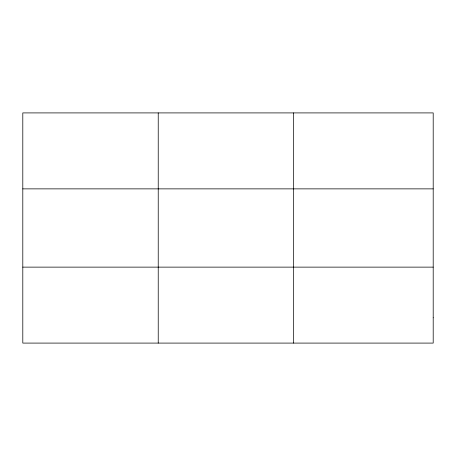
<?xml version="1.0" encoding="UTF-8"?>
<svg xmlns="http://www.w3.org/2000/svg" width="456" height="456" viewBox="0 0 456 456"><rect width="100%" height="100%" fill="white"/><g stroke="black" fill="none" stroke-linecap="round" stroke-linejoin="round"><path stroke-width="0.68" d="M158.232 343.089L158.232 112.911M293.664 343.089L293.664 112.911M22.8 188.869L433.2 188.869M22.8 267.13L433.2 267.13M433.2 317.769L433.2 343.089L22.8 343.089L22.8 112.911L433.2 112.911L433.2 317.769"/></g></svg>
